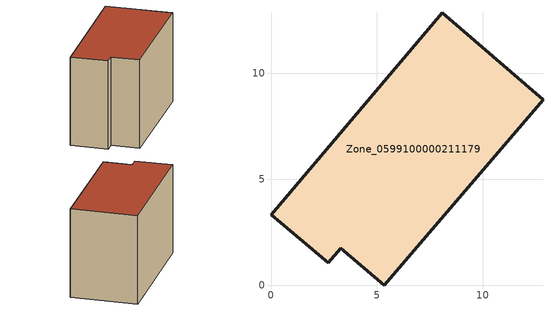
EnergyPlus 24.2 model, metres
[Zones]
Zone_0599100000211179
 floor ground (C_G): 3.28,1.73 2.71,1.05 0,3.32 8.09,12.84 12.83,8.75 5.34,0 z0
 wall outside (C_F): 8.09,12.84 0,3.32 2.71,1.05 3.28,1.73 5.34,0 12.83,8.75 8.09,12.84 z0:8.58
 roof outside (C_R): 5.34,0 12.83,8.75 8.09,12.84 0,3.32 2.71,1.05 3.28,1.73 z8.58
[BUILDING]
Pand.0599100000211179: North Axis=0; Terrain=City; Loads Convergence Tolerance Value=0.04; Temperature Convergence Tolerance Value=0.4; Solar Distribution=FullExterior; Maximum Number of Warmup Days=25; Minimum Number of Warmup Days=1
[Site:Location]
Rotterdam.The.Hague.AP_ZH_NLD Design_Conditions: Latitude=51.96; Longitude=4.45; Time Zone=1; Elevation=-4.5
[SITE:GROUNDTEMPERATURE:BUILDINGSURFACE]
18, 18, 18, 18, 18, 18, 18, 18, 18, 18, 18, 18
[MATERIAL] Thermal Absorptance=0.9; Solar Absorptance=0.7; Visible Absorptance=0.7
Name | Roughness | Thickness | Conductivity | Density | Specific Heat
G.TI.1946-1964 | MediumSmooth | 0.15 | 1 | 540 | 1210
F.TI.1946-1964 | Rough | 0.3 | 0.857143 | 1920 | 840
R.TI.1946-1964 | MediumRough | 0.2 | 0.277778 | 1500 | 1000
[CONSTRUCTION]
C_G: G.TI.1946-1964
C_F: F.TI.1946-1964
C_R: R.TI.1946-1964
[ZONE]
Zone_0599100000211179: Type=1; Multiplier=1; Ceiling Height=Autocalculate; Volume=Autocalculate; Floor Area=autocalculate; Part of Total Floor Area=Yes
[ZONEINFILTRATION:DESIGNFLOWRATE]
Infil_Zone_0599100000211179: Zone or ZoneList or Space or SpaceList=Zone_0599100000211179; Schedule=AlwaysOn; Design Flow Rate Calculation Method=Flow/Area; Flow Rate per Floor Area=0.003; Constant Term Coefficient=1; Temperature Term Coefficient=0; Velocity Term Coefficient=0; Velocity Squared Term Coefficient=0
[HVACTEMPLATE:ZONE:IDEALLOADSAIRSYSTEM]
Zone_0599100000211179: Maximum Heating Supply Air Temperature=50; Minimum Cooling Supply Air Temperature=13; Maximum Heating Supply Air Humidity Ratio=0.0156; Minimum Cooling Supply Air Humidity Ratio=0.0077; Heating Limit=NoLimit; Cooling Limit=NoLimit; Dehumidification Control Type=ConstantSensibleHeatRatio; Cooling Sensible Heat Ratio=0.7; Dehumidification Setpoint=60; Humidification Control Type=None; Humidification Setpoint=30; Outdoor Air Method=None; Outdoor Air Flow Rate per Person=0.00944; Outdoor Air Flow Rate per Zone Floor Area=0; Outdoor Air Flow Rate per Zone=0; Demand Controlled Ventilation Type=None; Outdoor Air Economizer Type=NoEconomizer; Heat Recovery Type=None; Sensible Heat Recovery Effectiveness=0.7; Latent Heat Recovery Effectiveness=0.65
[ZONECONTROL:THERMOSTAT]
ThermostatControl_Zone_0599100000211179: Zone or ZoneList=Zone_0599100000211179; Control Type Schedule=DualSetpointControlType; Control 1=Thermostat_Zone_0599100000211179; Temperature Difference Between Cutout And Setpoint=0
[THERMOSTATSETPOINT:DUALSETPOINT]
Thermostat_Zone_0599100000211179: Heating Setpoint Temperature Schedule=HeatingSetpoint_Zone_0599100000211179; Cooling Setpoint Temperature Schedule=CoolingSetpoint_Zone_0599100000211179
[SCHEDULE:COMPACT]
HeatingSetpoint_Zone_0599100000211179: Through: 12/31, For: AllDays, Until: 24:00, 21
CoolingSetpoint_Zone_0599100000211179: Through: 12/31, For: AllDays, Until: 24:00, 24
DualSetpointControlType: Through: 12/31, For: AllDays, Until: 24:00, 4
AlwaysOn: Through: 12/31, For: AllDays, Until: 24:00, 1
